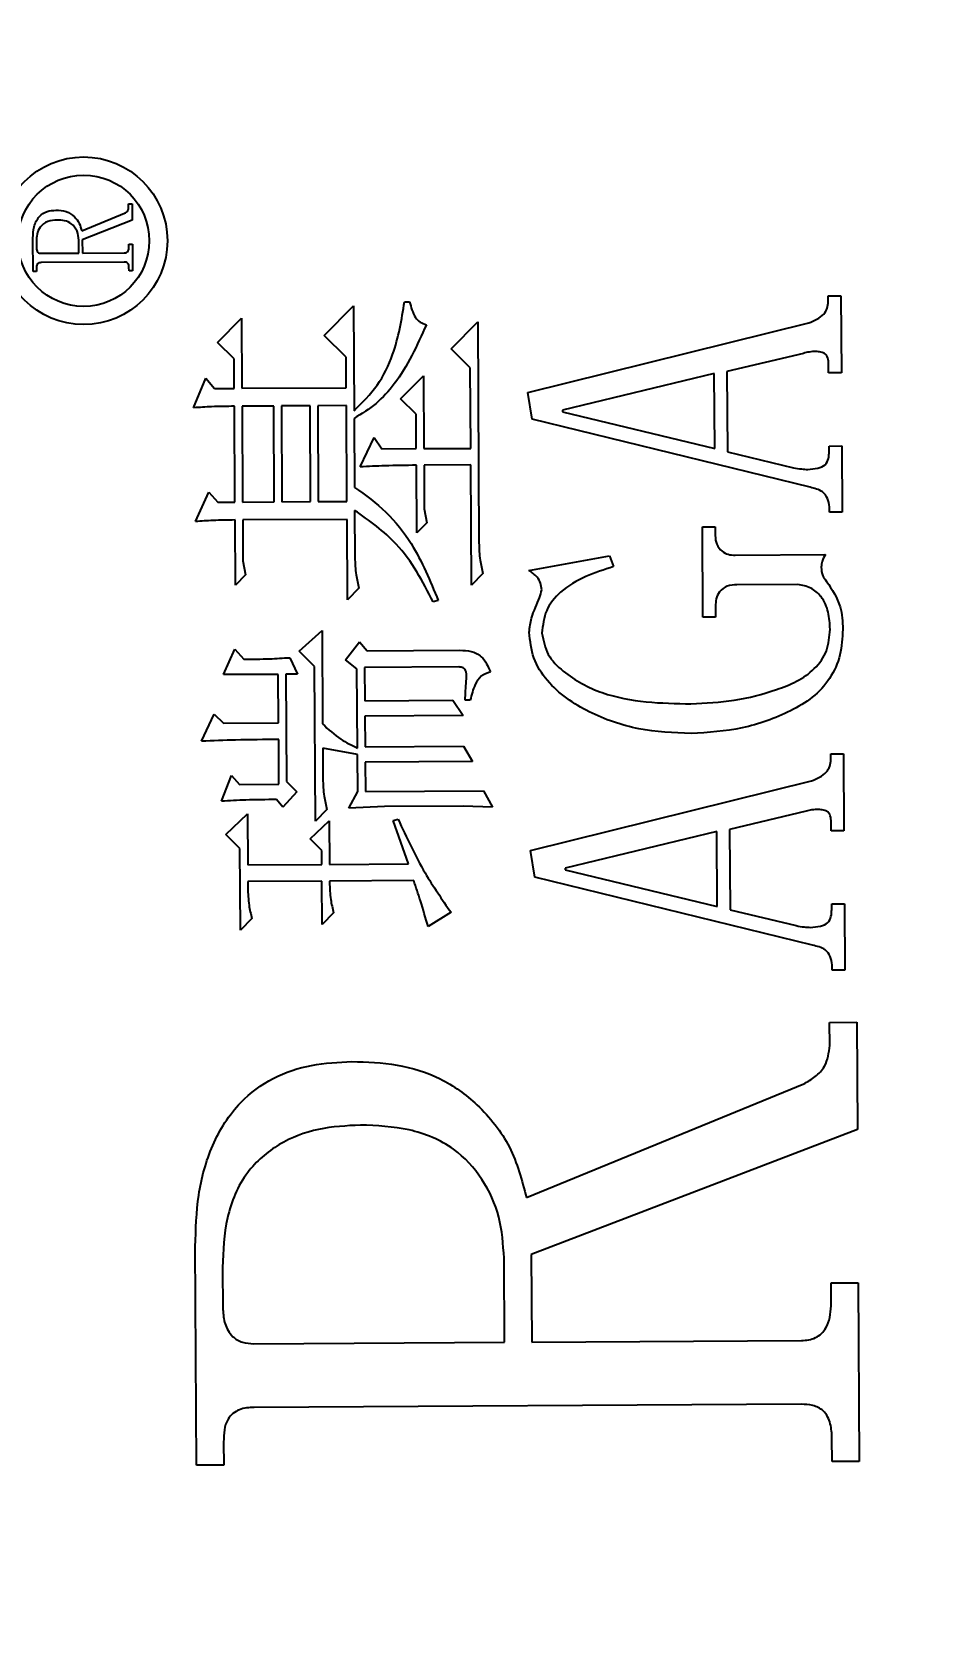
# Model space of a CAD drawing. Header units: millimetres. Extents: x 6533 to 7793, y 6972 to 7863.
# Drawn here: x 7455.8 to 7496.5, y 7492.2 to 7564.4 of the extents above; entities that cross this region are included whole.
import ezdxf

# ---------------------------------------------------------------- set-up
doc = ezdxf.new("R2010")
doc.units = ezdxf.units.MM
doc.layers.add('AM_5', color=3, linetype='Continuous', lineweight=25)
doc.styles.add('标注', font='txt.shx', dxfattribs={"height": 5})
doc.dimstyles.new('3.5-0.5$0', dxfattribs={"dimtxt": 5, "dimasz": 3.5, "dimexe": 3, "dimexo": 0.625, "dimtad": 1, "dimdsep": 46, "dimtxsty": '标注', "dimcen": 3.5, "dimaunit": 1, "dimadec": 0, "dimazin": 2, "dimtfac": 1, "dimtmove": 0, "dimatfit": 3, "dimfxl": 0, "dimarcsym": 0})

# ---------------------------------------------------------------- blocks, each defined once
blk = doc.blocks.new('*D6')
at = {"layer": 'AM_5', "color": 0, "lineweight": -2, "transparency": 16777216}
for p, q in [((7404.164, 7818.989), (7281.639, 7818.989)), ((7284.639, 7441.229), (7284.639, 7815.489)), ((7475.654, 7437.729), (7281.639, 7437.729))]:
    blk.add_line(p, q, dxfattribs=at)
at = {"layer": 'AM_5', "color": 0, "transparency": 16777216}
for points in [[(7284.056, 7815.489), (7285.223, 7815.489), (7284.639, 7818.989)], [(7284.056, 7441.229), (7285.223, 7441.229), (7284.639, 7437.729)]]:
    blk.add_solid(points, dxfattribs=at)
at = {"layer": 'Defpoints', "color": 0, "transparency": 16777216}
for p in [(7284.639, 7818.989), (7404.789, 7818.989), (7476.279, 7437.729)]:
    blk.add_point(p, dxfattribs=at)
at = {"layer": 'AM_5', "color": 0, "transparency": 16777216, "insert": (7281.514, 7628.359), "char_height": 5, "attachment_point": 5, "rotation": 90, "style": '标注'}
blk.add_mtext('385', dxfattribs=at)

msp = doc.modelspace()

# ---------------------------------------------------------------- linework, layer by layer
at = {"color": 7, "linetype": 'Continuous', "lineweight": 25}
for p, q in [((7460.14, 7556.608), (7460.298, 7556.609)), ((7460.141, 7556.45), (7460.14, 7556.608)), ((7460.298, 7556.609), (7460.302, 7555.872)), ((7458.015, 7555.385), (7459.958, 7556.186)), ((7460.302, 7555.872), (7458.044, 7554.99)), ((7455.815, 7553.557), (7455.807, 7555.057)), ((7455.965, 7554.9), (7455.967, 7554.61)), ((7457.889, 7554.384), (7457.886, 7554.963)), ((7458.044, 7554.99), (7458.047, 7554.385)), ((7456.179, 7554.375), (7457.889, 7554.384)), ((7458.047, 7554.385), (7459.942, 7554.396)), ((7460.15, 7554.792), (7460.308, 7554.793)), ((7460.151, 7554.634), (7460.15, 7554.792)), ((7460.308, 7554.793), (7460.315, 7553.582)), ((7455.973, 7553.558), (7455.815, 7553.557)), ((7455.972, 7553.715), (7455.973, 7553.558)), ((7459.944, 7553.975), (7456.181, 7553.954)), ((7460.157, 7553.581), (7460.156, 7553.739)), ((7460.315, 7553.582), (7460.157, 7553.581)), ((7468.995, 7550.659), (7470.316, 7551.995)), ((7470.316, 7551.995), (7470.343, 7547.257)), ((7472.627, 7552.182), (7472.858, 7552.183)), ((7491.802, 7552.445), (7492.378, 7552.448)), ((7491.804, 7552.202), (7491.802, 7552.445)), ((7492.378, 7552.448), (7492.397, 7548.969)), ((7464.159, 7550.342), (7465.251, 7551.446)), ((7465.251, 7551.446), (7465.269, 7548.268)), ((7474.73, 7550.056), (7475.937, 7551.276)), ((7475.937, 7551.276), (7475.994, 7541.278)), ((7469.983, 7549.682), (7468.995, 7550.659)), ((7478.211, 7548.082), (7490.922, 7551.226)), ((7464.915, 7549.595), (7464.159, 7550.342)), ((7475.602, 7549.194), (7474.73, 7550.056)), ((7490.69, 7549.849), (7487.219, 7549.023)), ((7464.922, 7548.266), (7464.915, 7549.595)), ((7469.991, 7548.295), (7469.983, 7549.682)), ((7475.623, 7545.553), (7475.602, 7549.194)), ((7491.822, 7548.966), (7491.82, 7549.289)), ((7463.082, 7547.389), (7463.633, 7548.721)), ((7463.633, 7548.721), (7464.028, 7548.261)), ((7472.451, 7547.789), (7473.485, 7548.835)), ((7473.485, 7548.835), (7473.504, 7545.541)), ((7486.644, 7548.939), (7479.782, 7547.285)), ((7486.664, 7545.547), (7486.644, 7548.939)), ((7487.219, 7549.023), (7487.24, 7545.389)), ((7492.397, 7548.969), (7491.822, 7548.966)), ((7464.028, 7548.261), (7464.922, 7548.266)), ((7465.269, 7548.268), (7469.991, 7548.295)), ((7473.148, 7547.099), (7472.451, 7547.789)), ((7478.409, 7546.872), (7478.211, 7548.082)), ((7464.952, 7543.123), (7464.927, 7547.457)), ((7466.708, 7547.467), (7465.274, 7547.459)), ((7465.274, 7547.459), (7465.298, 7543.125)), ((7466.732, 7543.133), (7466.708, 7547.467)), ((7468.351, 7547.476), (7467.054, 7547.469)), ((7467.054, 7547.469), (7467.079, 7543.135)), ((7468.376, 7543.142), (7468.351, 7547.476)), ((7469.995, 7547.486), (7468.698, 7547.478)), ((7468.698, 7547.478), (7468.723, 7543.144)), ((7470.02, 7543.152), (7469.995, 7547.486)), ((7470.345, 7546.91), (7470.363, 7543.789)), ((7473.157, 7545.539), (7473.148, 7547.099)), ((7479.782, 7547.285), (7479.783, 7547.204)), ((7479.783, 7547.204), (7486.664, 7545.547)), ((7490.98, 7543.792), (7478.409, 7546.872)), ((7470.619, 7544.715), (7471.247, 7546.048)), ((7471.247, 7546.048), (7471.597, 7545.53)), ((7471.597, 7545.53), (7473.157, 7545.539)), ((7473.504, 7545.541), (7475.623, 7545.553)), ((7491.841, 7545.658), (7492.416, 7545.661)), ((7491.842, 7545.415), (7491.841, 7545.658)), ((7492.416, 7545.661), (7492.433, 7542.667)), ((7473.179, 7541.725), (7473.161, 7544.788)), ((7475.627, 7544.802), (7473.508, 7544.79)), ((7473.508, 7544.79), (7473.519, 7542.825)), ((7475.658, 7539.369), (7475.627, 7544.802)), ((7487.24, 7545.389), (7490.237, 7544.677)), ((7463.169, 7542.246), (7463.776, 7543.578)), ((7463.776, 7543.578), (7464.17, 7543.118)), ((7464.17, 7543.118), (7464.952, 7543.123)), ((7465.298, 7543.125), (7466.732, 7543.133)), ((7467.079, 7543.135), (7468.376, 7543.142)), ((7468.723, 7543.144), (7470.02, 7543.152)), ((7470.369, 7542.749), (7470.381, 7540.611)), ((7473.519, 7542.825), (7473.639, 7542.19)), ((7491.858, 7542.664), (7491.857, 7542.907)), ((7492.433, 7542.667), (7491.858, 7542.664)), ((7464.973, 7539.366), (7464.956, 7542.314)), ((7470.025, 7542.342), (7465.303, 7542.315)), ((7465.303, 7542.315), (7465.314, 7540.466)), ((7470.045, 7538.702), (7470.025, 7542.342)), ((7473.639, 7542.19), (7473.179, 7541.725)), ((7486.108, 7542.008), (7486.684, 7542.011)), ((7486.132, 7537.915), (7486.108, 7542.008)), ((7486.684, 7542.011), (7486.686, 7541.607)), ((7465.314, 7540.466), (7465.433, 7539.831)), ((7478.257, 7540.03), (7481.897, 7540.689)), ((7481.897, 7540.689), (7482.091, 7540.205)), ((7487.59, 7540.722), (7491.677, 7540.745)), ((7465.433, 7539.831), (7464.973, 7539.366)), ((7476.175, 7539.893), (7475.658, 7539.369)), ((7470.563, 7539.225), (7470.045, 7538.702)), ((7490.42, 7539.395), (7487.67, 7539.38)), ((7474.149, 7538.667), (7473.918, 7538.608)), ((7486.704, 7538.403), (7486.707, 7537.918)), ((7486.707, 7537.918), (7486.132, 7537.915)), ((7467.858, 7536.377), (7468.893, 7537.308)), ((7468.893, 7537.308), (7468.917, 7533.089)), ((7469.952, 7535.985), (7470.583, 7536.798)), ((7470.583, 7536.798), (7470.93, 7536.395)), ((7464.429, 7535.318), (7464.942, 7536.476)), ((7464.942, 7536.476), (7465.35, 7536.016)), ((7467.43, 7536.086), (7467.781, 7535.337)), ((7468.556, 7535.688), (7467.858, 7536.377)), ((7470.93, 7536.395), (7475.131, 7536.419)), ((7468.596, 7528.695), (7468.556, 7535.688)), ((7470.474, 7535.583), (7469.952, 7535.985)), ((7470.495, 7532), (7470.474, 7535.583)), ((7475.078, 7535.667), (7470.821, 7535.643)), ((7470.821, 7535.643), (7470.829, 7534.141)), ((7466.914, 7535.332), (7464.429, 7535.318)), ((7466.926, 7533.136), (7466.914, 7535.332)), ((7467.781, 7535.337), (7467.261, 7535.334)), ((7467.261, 7535.334), (7467.288, 7530.479)), ((7470.829, 7534.141), (7474.817, 7534.163)), ((7474.817, 7534.163), (7475.283, 7533.473)), ((7475.604, 7534.168), (7475.373, 7534.167)), ((7463.442, 7532.307), (7464.018, 7533.524)), ((7464.018, 7533.524), (7464.427, 7533.122)), ((7475.283, 7533.473), (7470.833, 7533.447)), ((7470.833, 7533.447), (7470.841, 7532.06)), ((7464.427, 7533.122), (7466.926, 7533.136)), ((7466.942, 7530.362), (7466.931, 7532.385)), ((7470.496, 7531.711), (7468.924, 7531.991)), ((7468.924, 7531.991), (7468.932, 7530.604)), ((7470.841, 7532.06), (7475.291, 7532.086)), ((7475.291, 7532.086), (7475.699, 7531.394)), ((7470.506, 7530.035), (7470.496, 7531.711)), ((7475.699, 7531.394), (7470.845, 7531.367)), ((7470.845, 7531.367), (7470.853, 7530.037)), ((7491.921, 7531.733), (7492.496, 7531.736)), ((7491.922, 7531.49), (7491.921, 7531.733)), ((7492.496, 7531.736), (7492.516, 7528.257)), ((7464.346, 7529.596), (7464.802, 7530.754)), ((7464.802, 7530.754), (7465.151, 7530.352)), ((7465.151, 7530.352), (7466.942, 7530.362)), ((7467.288, 7530.479), (7467.753, 7530.02)), ((7478.329, 7527.37), (7491.041, 7530.514)), ((7467.122, 7529.323), (7466.831, 7529.668)), ((7467.753, 7530.02), (7467.122, 7529.323)), ((7470.106, 7529.282), (7470.506, 7530.035)), ((7470.853, 7530.037), (7476.204, 7530.068)), ((7476.204, 7530.068), (7476.61, 7529.319)), ((7464.539, 7528.094), (7465.516, 7529.025)), ((7465.516, 7529.025), (7465.529, 7526.713)), ((7469.113, 7529.218), (7468.596, 7528.695)), ((7471.719, 7529.349), (7470.106, 7529.282)), ((7475.287, 7529.369), (7471.719, 7529.349)), ((7476.61, 7529.319), (7475.287, 7529.369)), ((7490.809, 7529.137), (7487.337, 7528.311)), ((7468.354, 7527.885), (7469.216, 7528.699)), ((7469.216, 7528.699), (7469.228, 7526.734)), ((7472.106, 7528.715), (7472.337, 7528.775)), ((7472.811, 7526.755), (7472.106, 7528.715)), ((7486.762, 7528.227), (7479.901, 7526.573)), ((7486.782, 7524.835), (7486.762, 7528.227)), ((7487.337, 7528.311), (7487.358, 7524.677)), ((7491.94, 7528.254), (7491.939, 7528.577)), ((7492.516, 7528.257), (7491.94, 7528.254)), ((7465.178, 7527.462), (7464.539, 7528.094)), ((7465.199, 7523.764), (7465.178, 7527.462)), ((7468.877, 7527.368), (7468.354, 7527.885)), ((7465.529, 7526.713), (7468.881, 7526.732)), ((7468.881, 7526.732), (7468.877, 7527.368)), ((7469.228, 7526.734), (7472.811, 7526.755)), ((7478.528, 7526.16), (7478.329, 7527.37)), ((7468.885, 7525.981), (7465.533, 7525.962)), ((7468.896, 7524.016), (7468.885, 7525.981)), ((7473.046, 7526.005), (7469.232, 7525.983)), ((7469.232, 7525.983), (7469.232, 7525.925)), ((7491.098, 7523.08), (7478.528, 7526.16)), ((7479.901, 7526.573), (7479.901, 7526.492)), ((7479.901, 7526.492), (7486.782, 7524.835)), ((7465.533, 7525.962), (7465.535, 7525.673)), ((7469.414, 7524.539), (7468.896, 7524.016)), ((7474.73, 7524.569), (7473.694, 7523.928)), ((7487.358, 7524.677), (7490.356, 7523.965)), ((7491.959, 7524.946), (7492.535, 7524.949)), ((7491.961, 7524.703), (7491.959, 7524.946)), ((7492.535, 7524.949), (7492.552, 7521.955)), ((7465.716, 7524.287), (7465.199, 7523.764)), ((7491.976, 7521.952), (7491.975, 7522.195)), ((7492.552, 7521.955), (7491.976, 7521.952)), ((7491.865, 7519.588), (7493.097, 7519.595)), ((7491.87, 7518.548), (7491.865, 7519.588)), ((7493.097, 7519.595), (7493.125, 7514.741)), ((7478.142, 7511.669), (7490.692, 7516.807)), ((7493.125, 7514.741), (7478.363, 7509.089)), ((7463.211, 7499.563), (7463.155, 7509.452)), ((7477.152, 7505.12), (7477.131, 7508.928)), ((7478.363, 7509.089), (7478.385, 7505.127)), ((7464.393, 7508.509), (7464.404, 7506.608)), ((7491.932, 7507.805), (7493.165, 7507.812)), ((7491.938, 7506.765), (7491.932, 7507.805)), ((7493.165, 7507.812), (7493.211, 7499.735)), ((7465.806, 7505.056), (7477.152, 7505.12)), ((7478.385, 7505.127), (7490.592, 7505.197)), ((7490.576, 7502.32), (7465.816, 7502.179)), ((7491.978, 7499.728), (7491.972, 7500.768)), ((7464.438, 7500.611), (7464.444, 7499.57)), ((7464.444, 7499.57), (7463.211, 7499.563)), ((7493.211, 7499.735), (7491.978, 7499.728))]:
    msp.add_line(p, q, dxfattribs=at)
for radius in [3.792, 2.971]:
    msp.add_circle((7458.103, 7554.942), radius, dxfattribs=at)
for radius, start, end in [(80, 100.63328, 170.02108), (79, 100.63328, 170.02108), (71.5, 68.96438, 289.26974), (68.5, 68.59564, 289.98816), (68.5, 68.59564, 289.98816), (80, 190.63328, 260.02108), (79, 190.63328, 260.02108)]:
    msp.add_arc((7475.807, 7527.428), radius, start, end, dxfattribs=at)
for points, knots in [([(7455.807, 7555.057), (7455.814, 7555.232), (7455.829, 7555.581), (7456.046, 7556.039), (7456.438, 7556.297), (7456.714, 7556.316), (7456.852, 7556.326)], [0, 0, 0, 0, 0.2810778, 0.5602791, 0.7795, 1, 1, 1, 1]), ([(7456.852, 7556.326), (7457.007, 7556.317), (7457.316, 7556.301), (7457.686, 7556.057), (7457.926, 7555.737), (7457.986, 7555.502), (7458.015, 7555.385)], [0, 0, 0, 0, 0.280447, 0.559251, 0.779755, 1, 1, 1, 1]), ([(7459.958, 7556.186), (7459.986, 7556.201), (7460.041, 7556.232), (7460.124, 7556.316), (7460.134, 7556.399), (7460.141, 7556.45)], [0, 0, 0, 0, 0.281255, 0.561524, 1, 1, 1, 1]), ([(7456.907, 7555.879), (7456.762, 7555.868), (7456.471, 7555.846), (7456.123, 7555.596), (7455.979, 7555.241), (7455.97, 7555.014), (7455.965, 7554.9)], [0, 0, 0, 0, 0.280502, 0.558785, 0.778871, 1, 1, 1, 1]), ([(7457.886, 7554.963), (7457.871, 7555.105), (7457.842, 7555.389), (7457.587, 7555.721), (7457.242, 7555.865), (7457.019, 7555.874), (7456.907, 7555.879)], [0, 0, 0, 0, 0.279996, 0.558938, 0.778971, 1, 1, 1, 1]), ([(7455.967, 7554.61), (7455.969, 7554.577), (7455.974, 7554.509), (7456.022, 7554.425), (7456.099, 7554.379), (7456.152, 7554.376), (7456.179, 7554.375)], [0, 0, 0, 0, 0.280465, 0.559902, 0.779603, 1, 1, 1, 1]), ([(7459.942, 7554.396), (7459.976, 7554.399), (7460.044, 7554.405), (7460.116, 7554.473), (7460.147, 7554.555), (7460.15, 7554.608), (7460.151, 7554.634)], [0, 0, 0, 0, 0.279966, 0.558173, 0.779099, 1, 1, 1, 1]), ([(7456.181, 7553.954), (7456.147, 7553.952), (7456.078, 7553.948), (7455.975, 7553.863), (7455.973, 7553.772), (7455.972, 7553.715)], [0, 0, 0, 0, 0.281633, 0.559997, 1, 1, 1, 1]), ([(7460.156, 7553.739), (7460.155, 7553.774), (7460.152, 7553.841), (7460.108, 7553.933), (7460.025, 7553.972), (7459.971, 7553.974), (7459.944, 7553.975)], [0, 0, 0, 0, 0.2811873, 0.5591719, 0.7790278, 1, 1, 1, 1]), ([(7470.343, 7547.257), (7470.716, 7547.622), (7471.461, 7548.353), (7472.274, 7550.056), (7472.493, 7551.376), (7472.627, 7552.182)], [0, 0, 0, 0, 0.280047, 0.559985, 1, 1, 1, 1]), ([(7472.858, 7552.183), (7472.92, 7551.933), (7473.007, 7551.584), (7473.327, 7551.241), (7473.519, 7551.178), (7473.615, 7551.147)], [0, 0, 0, 0, 0.5595644, 0.7800503, 1, 1, 1, 1]), ([(7490.922, 7551.226), (7491.175, 7551.327), (7491.528, 7551.468), (7491.776, 7551.89), (7491.794, 7552.098), (7491.804, 7552.202)], [0, 0, 0, 0, 0.55847, 0.779243, 1, 1, 1, 1]), ([(7473.615, 7551.147), (7473.194, 7550.212), (7472.608, 7548.909), (7471.372, 7547.542), (7470.688, 7547.12), (7470.345, 7546.91)], [0, 0, 0, 0, 0.559669, 0.77994, 1, 1, 1, 1]), ([(7491.25, 7549.933), (7491.144, 7549.93), (7490.954, 7549.923), (7490.771, 7549.872), (7490.69, 7549.849)], [0, 0, 0, 0, 0.559839, 1, 1, 1, 1]), ([(7491.82, 7549.289), (7491.818, 7549.382), (7491.814, 7549.566), (7491.713, 7549.835), (7491.468, 7549.913), (7491.323, 7549.927), (7491.25, 7549.933)], [0, 0, 0, 0, 0.280996, 0.558242, 0.778692, 1, 1, 1, 1]), ([(7464.927, 7547.457), (7464.582, 7547.452), (7463.967, 7547.445), (7463.352, 7547.406), (7463.082, 7547.389)], [0, 0, 0, 0, 0.5600064, 1, 1, 1, 1]), ([(7473.161, 7544.788), (7472.687, 7544.783), (7471.839, 7544.774), (7470.992, 7544.733), (7470.619, 7544.715)], [0, 0, 0, 0, 0.560005, 1, 1, 1, 1]), ([(7490.876, 7544.6), (7491.028, 7544.611), (7491.299, 7544.632), (7491.681, 7544.767), (7491.833, 7545.093), (7491.839, 7545.307), (7491.842, 7545.415)], [0, 0, 0, 0, 0.314711, 0.56067, 0.77935, 1, 1, 1, 1]), ([(7490.237, 7544.677), (7490.356, 7544.655), (7490.567, 7544.615), (7490.782, 7544.605), (7490.876, 7544.6)], [0, 0, 0, 0, 0.560025, 1, 1, 1, 1]), ([(7470.363, 7543.789), (7470.857, 7543.435), (7471.846, 7542.727), (7473.197, 7540.998), (7473.788, 7539.551), (7474.149, 7538.667)], [0, 0, 0, 0, 0.280059, 0.560223, 1, 1, 1, 1]), ([(7491.857, 7542.907), (7491.841, 7543.035), (7491.811, 7543.291), (7491.509, 7543.671), (7491.181, 7543.746), (7490.98, 7543.792)], [0, 0, 0, 0, 0.280601, 0.560313, 1, 1, 1, 1]), ([(7473.918, 7538.608), (7473.684, 7539.069), (7473.215, 7539.992), (7472.13, 7541.508), (7471.036, 7542.279), (7470.369, 7542.749)], [0, 0, 0, 0, 0.280645, 0.561071, 1, 1, 1, 1]), ([(7464.956, 7542.314), (7464.622, 7542.308), (7464.026, 7542.299), (7463.431, 7542.262), (7463.169, 7542.246)], [0, 0, 0, 0, 0.559986, 1, 1, 1, 1]), ([(7475.994, 7541.278), (7476.003, 7541.016), (7476.018, 7540.548), (7476.127, 7540.093), (7476.175, 7539.893)], [0, 0, 0, 0, 0.559951, 1, 1, 1, 1]), ([(7486.686, 7541.607), (7486.698, 7541.472), (7486.722, 7541.204), (7486.965, 7540.901), (7487.274, 7540.738), (7487.485, 7540.727), (7487.59, 7540.722)], [0, 0, 0, 0, 0.279996, 0.559004, 0.779252, 1, 1, 1, 1]), ([(7470.381, 7540.611), (7470.39, 7540.349), (7470.406, 7539.88), (7470.515, 7539.425), (7470.563, 7539.225)], [0, 0, 0, 0, 0.559951, 1, 1, 1, 1]), ([(7491.677, 7540.745), (7491.618, 7540.647), (7491.513, 7540.472), (7491.496, 7540.27), (7491.489, 7540.181)], [0, 0, 0, 0, 0.56068, 1, 1, 1, 1]), ([(7478.837, 7539.156), (7478.825, 7539.258), (7478.8, 7539.463), (7478.61, 7539.789), (7478.39, 7539.939), (7478.257, 7540.03)], [0, 0, 0, 0, 0.2799146, 0.5612922, 1, 1, 1, 1]), ([(7482.091, 7540.205), (7481.665, 7540.068), (7480.815, 7539.794), (7479.725, 7539.174), (7478.963, 7538.253), (7478.886, 7537.546), (7478.848, 7537.193)], [0, 0, 0, 0, 0.281058, 0.561346, 0.780736, 1, 1, 1, 1]), ([(7491.489, 7540.181), (7491.496, 7540.045), (7491.51, 7539.803), (7491.664, 7539.619), (7491.732, 7539.538)], [0, 0, 0, 0, 0.5602, 1, 1, 1, 1]), ([(7478.554, 7538.357), (7478.62, 7538.502), (7478.738, 7538.76), (7478.807, 7539.035), (7478.837, 7539.156)], [0, 0, 0, 0, 0.560578, 1, 1, 1, 1]), ([(7487.67, 7539.38), (7487.522, 7539.372), (7487.227, 7539.355), (7486.871, 7539.106), (7486.717, 7538.75), (7486.708, 7538.519), (7486.704, 7538.403)], [0, 0, 0, 0, 0.280588, 0.558663, 0.778955, 1, 1, 1, 1]), ([(7491.888, 7537.369), (7491.875, 7537.629), (7491.847, 7538.148), (7491.555, 7538.831), (7491.03, 7539.286), (7490.624, 7539.359), (7490.42, 7539.395)], [0, 0, 0, 0, 0.280729, 0.560238, 0.779826, 1, 1, 1, 1]), ([(7491.732, 7539.538), (7491.977, 7539.167), (7492.414, 7538.504), (7492.449, 7537.715), (7492.464, 7537.366)], [0, 0, 0, 0, 0.558528, 1, 1, 1, 1]), ([(7478.272, 7537.24), (7478.295, 7537.457), (7478.335, 7537.843), (7478.487, 7538.2), (7478.554, 7538.357)], [0, 0, 0, 0, 0.559423, 1, 1, 1, 1]), ([(7485.598, 7532.655), (7484.804, 7532.69), (7483.216, 7532.76), (7481.314, 7533.415), (7479.945, 7534.222), (7479.051, 7535.015), (7478.396, 7536.048), (7478.314, 7536.843), (7478.272, 7537.24)], [0, 0, 0, 0, 0.250221, 0.500137, 0.625364, 0.750446, 0.875245, 1, 1, 1, 1]), ([(7478.848, 7537.193), (7478.913, 7536.857), (7479.044, 7536.182), (7480.044, 7535.207), (7481.546, 7534.402), (7483.563, 7534.038), (7484.915, 7534.011), (7485.591, 7533.998)], [0, 0, 0, 0, 0.124078, 0.249077, 0.498629, 0.749156, 1, 1, 1, 1]), ([(7485.591, 7533.998), (7486.248, 7534.03), (7487.563, 7534.093), (7489.159, 7534.516), (7490.388, 7534.986), (7491.212, 7535.541), (7491.803, 7536.377), (7491.86, 7537.038), (7491.888, 7537.369)], [0, 0, 0, 0, 0.250337, 0.500653, 0.625857, 0.750761, 0.8753, 1, 1, 1, 1]), ([(7492.464, 7537.366), (7492.442, 7536.978), (7492.398, 7536.201), (7491.92, 7535.114), (7491.116, 7534.249), (7489.769, 7533.47), (7487.926, 7532.801), (7486.374, 7532.704), (7485.598, 7532.655)], [0, 0, 0, 0, 0.1250067, 0.2498413, 0.3747194, 0.4998263, 0.7498652, 1, 1, 1, 1]), ([(7465.35, 7536.016), (7465.738, 7536.019), (7466.432, 7536.023), (7467.125, 7536.067), (7467.43, 7536.086)], [0, 0, 0, 0, 0.56003, 1, 1, 1, 1]), ([(7475.131, 7536.419), (7475.304, 7536.417), (7475.649, 7536.413), (7476.22, 7536.11), (7476.405, 7535.697), (7476.517, 7535.444)], [0, 0, 0, 0, 0.281106, 0.561106, 1, 1, 1, 1]), ([(7475.373, 7534.167), (7475.383, 7534.45), (7475.397, 7534.875), (7475.452, 7535.35), (7475.373, 7535.554), (7475.262, 7535.654), (7475.151, 7535.662), (7475.078, 7535.667)], [0, 0, 0, 0, 0.500453, 0.750229, 0.813054, 0.87551, 1, 1, 1, 1]), ([(7476.517, 7535.444), (7476.369, 7535.391), (7476.07, 7535.284), (7475.755, 7534.793), (7475.662, 7534.405), (7475.604, 7534.168)], [0, 0, 0, 0, 0.2783697, 0.5585894, 1, 1, 1, 1]), ([(7468.917, 7533.089), (7469.181, 7532.842), (7469.654, 7532.399), (7470.237, 7532.122), (7470.495, 7532)], [0, 0, 0, 0, 0.559098, 1, 1, 1, 1]), ([(7466.931, 7532.385), (7466.279, 7532.381), (7465.116, 7532.373), (7463.954, 7532.327), (7463.442, 7532.307)], [0, 0, 0, 0, 0.56001, 1, 1, 1, 1]), ([(7491.041, 7530.514), (7491.293, 7530.615), (7491.646, 7530.756), (7491.894, 7531.178), (7491.913, 7531.386), (7491.922, 7531.49)], [0, 0, 0, 0, 0.55847, 0.779243, 1, 1, 1, 1]), ([(7468.932, 7530.604), (7468.94, 7530.342), (7468.956, 7529.874), (7469.065, 7529.419), (7469.113, 7529.218)], [0, 0, 0, 0, 0.559951, 1, 1, 1, 1]), ([(7466.831, 7529.668), (7466.367, 7529.664), (7465.538, 7529.657), (7464.71, 7529.615), (7464.346, 7529.596)], [0, 0, 0, 0, 0.5600083, 1, 1, 1, 1]), ([(7491.369, 7529.221), (7491.262, 7529.218), (7491.072, 7529.211), (7490.889, 7529.16), (7490.809, 7529.137)], [0, 0, 0, 0, 0.559839, 1, 1, 1, 1]), ([(7491.939, 7528.577), (7491.936, 7528.67), (7491.932, 7528.854), (7491.831, 7529.123), (7491.587, 7529.201), (7491.441, 7529.215), (7491.369, 7529.221)], [0, 0, 0, 0, 0.280996, 0.558242, 0.778692, 1, 1, 1, 1]), ([(7472.337, 7528.775), (7472.719, 7527.951), (7473.402, 7526.482), (7474.325, 7525.153), (7474.73, 7524.569)], [0, 0, 0, 0, 0.560883, 1, 1, 1, 1]), ([(7473.694, 7523.928), (7473.58, 7524.318), (7473.376, 7525.014), (7473.147, 7525.702), (7473.046, 7526.005)], [0, 0, 0, 0, 0.559991, 1, 1, 1, 1]), ([(7465.535, 7525.673), (7465.544, 7525.411), (7465.559, 7524.942), (7465.668, 7524.487), (7465.716, 7524.287)], [0, 0, 0, 0, 0.559951, 1, 1, 1, 1]), ([(7469.232, 7525.925), (7469.241, 7525.663), (7469.257, 7525.195), (7469.366, 7524.739), (7469.414, 7524.539)], [0, 0, 0, 0, 0.559951, 1, 1, 1, 1]), ([(7490.994, 7523.888), (7491.146, 7523.899), (7491.417, 7523.92), (7491.799, 7524.055), (7491.951, 7524.381), (7491.958, 7524.595), (7491.961, 7524.703)], [0, 0, 0, 0, 0.3147114, 0.5606699, 0.7793498, 1, 1, 1, 1]), ([(7490.356, 7523.965), (7490.474, 7523.943), (7490.685, 7523.903), (7490.9, 7523.893), (7490.994, 7523.888)], [0, 0, 0, 0, 0.560025, 1, 1, 1, 1]), ([(7491.975, 7522.195), (7491.96, 7522.323), (7491.929, 7522.579), (7491.627, 7522.959), (7491.299, 7523.034), (7491.098, 7523.08)], [0, 0, 0, 0, 0.280601, 0.560313, 1, 1, 1, 1]), ([(7490.692, 7516.807), (7490.873, 7516.91), (7491.233, 7517.115), (7491.767, 7517.67), (7491.831, 7518.215), (7491.87, 7518.548)], [0, 0, 0, 0, 0.281161, 0.561174, 1, 1, 1, 1]), ([(7463.155, 7509.452), (7463.179, 7510.231), (7463.226, 7511.79), (7463.84, 7514.064), (7465.007, 7515.943), (7466.645, 7517.147), (7468.412, 7517.728), (7469.635, 7517.79), (7470.248, 7517.821)], [0, 0, 0, 0, 0.186991, 0.373744, 0.55998, 0.706468, 0.853128, 1, 1, 1, 1]), ([(7470.248, 7517.821), (7470.931, 7517.797), (7472.297, 7517.748), (7474.29, 7517.137), (7476.059, 7515.849), (7477.524, 7514.018), (7477.936, 7512.452), (7478.142, 7511.669)], [0, 0, 0, 0, 0.187072, 0.373869, 0.560364, 0.780315, 1, 1, 1, 1]), ([(7470.636, 7514.946), (7469.997, 7514.913), (7468.72, 7514.848), (7466.9, 7514.159), (7465.33, 7512.807), (7464.48, 7510.764), (7464.422, 7509.262), (7464.393, 7508.509)], [0, 0, 0, 0, 0.187147, 0.373874, 0.560163, 0.779535, 1, 1, 1, 1]), ([(7477.131, 7508.928), (7477.089, 7509.555), (7477.004, 7510.808), (7476.209, 7512.544), (7474.848, 7514.036), (7472.845, 7514.855), (7471.374, 7514.916), (7470.636, 7514.946)], [0, 0, 0, 0, 0.186956, 0.373667, 0.560131, 0.779558, 1, 1, 1, 1]), ([(7464.404, 7506.608), (7464.422, 7506.387), (7464.458, 7505.945), (7464.775, 7505.387), (7465.282, 7505.084), (7465.631, 7505.065), (7465.806, 7505.056)], [0, 0, 0, 0, 0.280331, 0.559808, 0.77955, 1, 1, 1, 1]), ([(7490.592, 7505.197), (7490.813, 7505.218), (7491.254, 7505.259), (7491.852, 7505.848), (7491.905, 7506.417), (7491.938, 7506.765)], [0, 0, 0, 0, 0.281011, 0.560375, 1, 1, 1, 1]), ([(7465.816, 7502.179), (7465.588, 7502.168), (7465.134, 7502.146), (7464.459, 7501.584), (7464.446, 7500.98), (7464.438, 7500.611)], [0, 0, 0, 0, 0.281633, 0.559997, 1, 1, 1, 1]), ([(7491.972, 7500.768), (7491.963, 7500.993), (7491.944, 7501.44), (7491.656, 7502.042), (7491.107, 7502.299), (7490.753, 7502.313), (7490.576, 7502.32)], [0, 0, 0, 0, 0.281187, 0.559172, 0.779028, 1, 1, 1, 1])]:
    msp.add_open_spline(points, degree=3, knots=knots, dxfattribs=at)

# ---------------------------------------------------------------- dimensions: what is measured, and where the dimension line sits
at = {"layer": 'AM_5'}
dim = msp.add_linear_dim(base=(7284.639, 7818.989), p1=(7476.279, 7437.729), p2=(7404.789, 7818.989), angle=90, text='385', dimstyle='3.5-0.5$0', override={"dimpost": '', "dimarcsym": 1}, dxfattribs=at)
dim.commit()
dim.dimension.update_dxf_attribs({"geometry": '*D6', "text_midpoint": (7281.514, 7628.359)})

doc.saveas('drawing.dxf')
